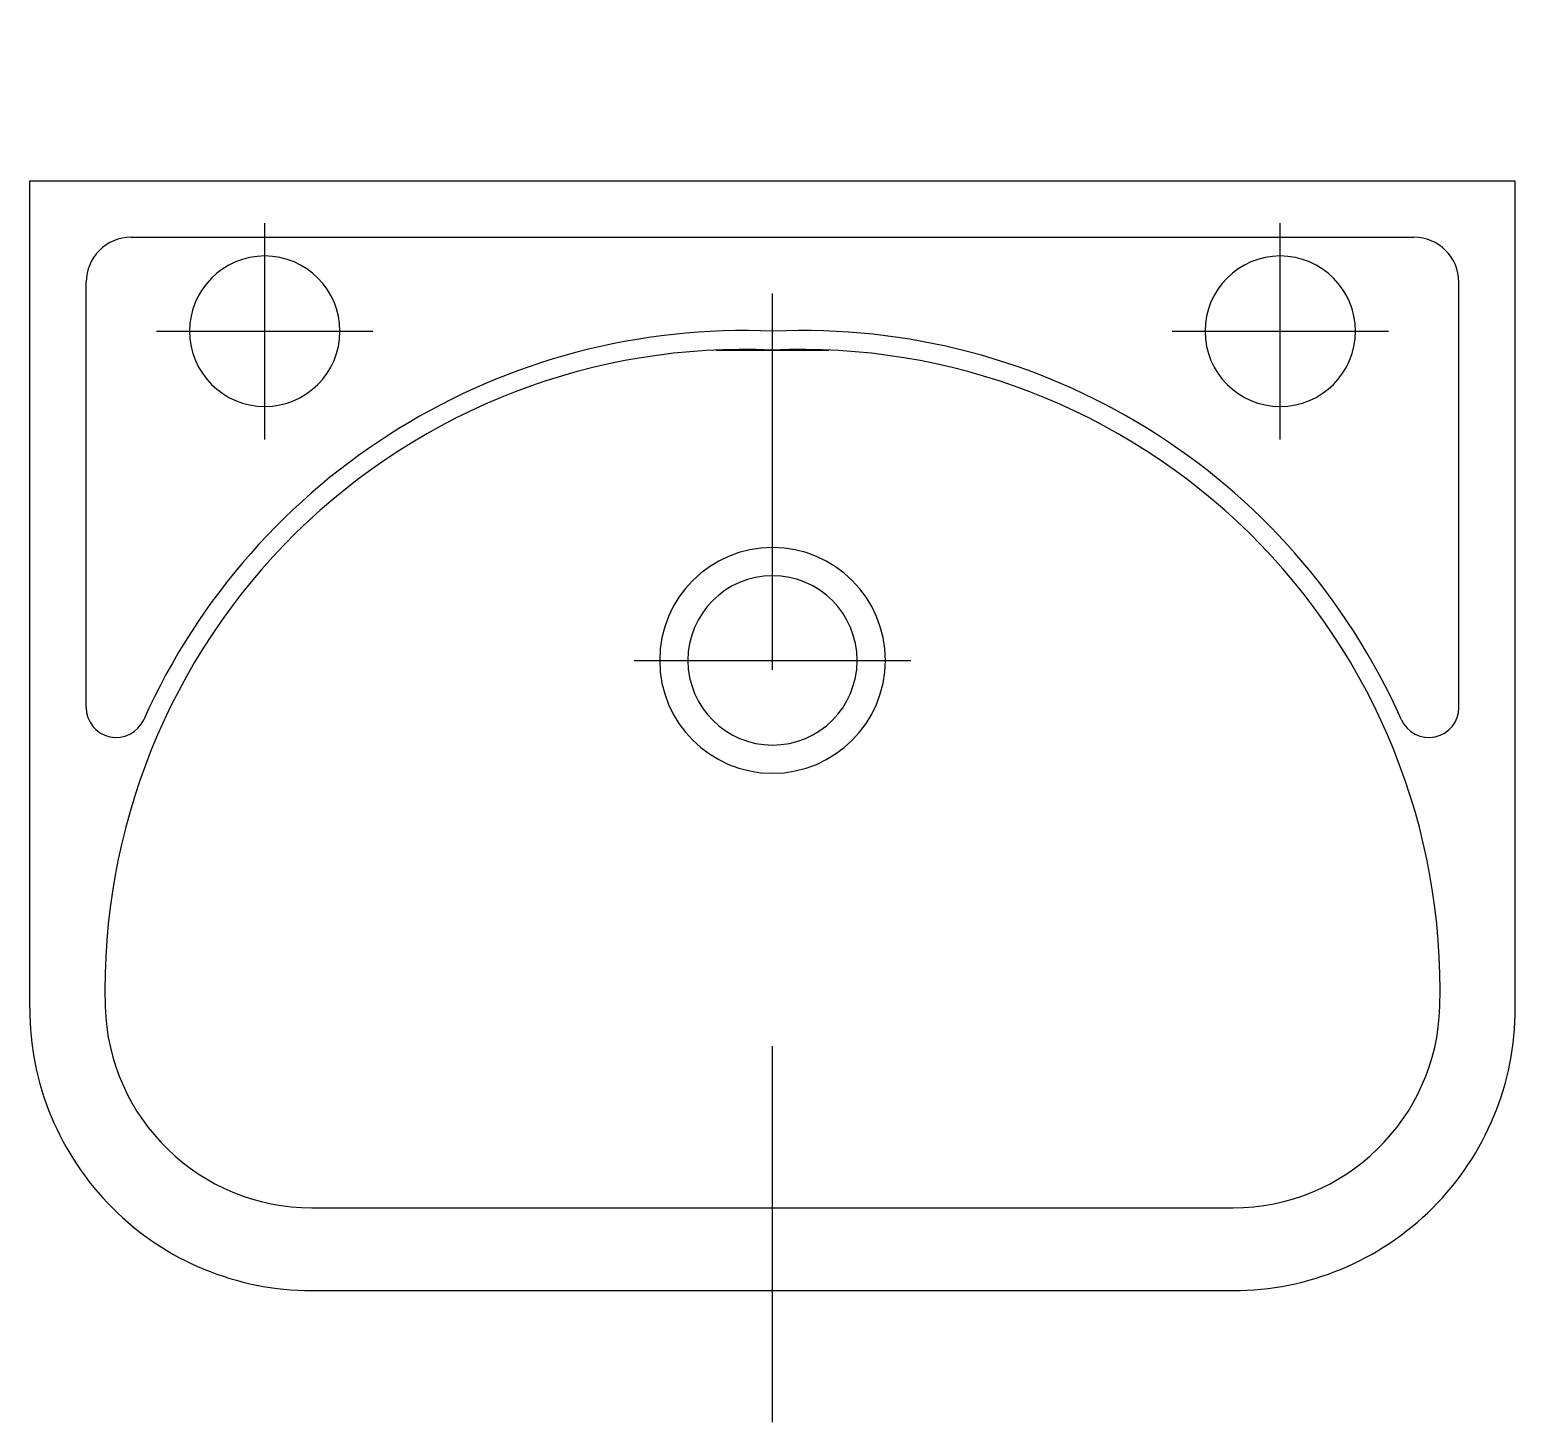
# Model space of a CAD drawing. Extents: x -1018.841 to -1018.446, y 894.804 to 895.174.
import ezdxf

# ---------------------------------------------------------------- set-up
doc = ezdxf.new("R2010")
doc.units = 0
doc.header["$LTSCALE"] = 0.2
doc.header["$MEASUREMENT"] = 0
for name, pattern in [('AXES', [0.54, 0.3, -0.08, 0.08, -0.08]), ('CACHE', [0.24, 0.12, -0.12]), ('CONTINU', [0])]:
    doc.linetypes.add(name, pattern=pattern)
doc.layers.get('0').update_dxf_attribs({"linetype": 'CONTINUOUS'})
doc.layers.add('DECA_EIXOS', color=5, linetype='AXES')

msp = doc.modelspace()

# ---------------------------------------------------------------- linework, layer by layer
at = {"linetype": 'CONTINU'}
for points in [[(-1018.84111, 895.13405), (-1018.44611, 895.13405)], [(-1018.84111, 894.91405), (-1018.84111, 895.13405)], [(-1018.44611, 894.91409), (-1018.44611, 895.13405)], [(-1018.81411, 895.11905), (-1018.47311, 895.11905)], [(-1018.82611, 894.99405), (-1018.82611, 895.10705)], [(-1018.46111, 894.99405), (-1018.46111, 895.10705)], [(-1018.65862, 895.08905), (-1018.62861, 895.08905)], [(-1018.76607, 894.86105), (-1018.52115, 894.86105)], [(-1018.76611, 894.83905), (-1018.52111, 894.83905)]]:
    msp.add_lwpolyline(points, dxfattribs=at)
for points in [[(-1018.81411, 895.11905, 0.414153), (-1018.82611, 895.10705)], [(-1018.46111, 895.10705, 0.414213), (-1018.47311, 895.11905)], [(-1018.64339, 895.09404, 0.307593), (-1018.81081, 894.99078)], [(-1018.47641, 894.99078, 0.308979), (-1018.64339, 895.09404)], [(-1018.64361, 895.08905, 0.435366), (-1018.82105, 894.91453)], [(-1018.46617, 894.91453, 0.435366), (-1018.64361, 895.08905)], [(-1018.64361, 895.03655, 1), (-1018.64361, 894.97655)], [(-1018.64361, 894.97655, 1), (-1018.64361, 895.03655)], [(-1018.64361, 895.02905, 1), (-1018.64361, 894.98405)], [(-1018.64361, 894.98405, 1), (-1018.64361, 895.02905)], [(-1018.82611, 894.99405, 0.808745), (-1018.81081, 894.99078)], [(-1018.47641, 894.99078, 0.808621), (-1018.46111, 894.99405)], [(-1018.84111, 894.91405, 0.414214), (-1018.76611, 894.83905)], [(-1018.82105, 894.91453, 0.406174), (-1018.76607, 894.86105)], [(-1018.52115, 894.86105, 0.406165), (-1018.46617, 894.91453)], [(-1018.52111, 894.83905, 0.414394), (-1018.44611, 894.91409)]]:
    msp.add_lwpolyline(points, format="xyb", dxfattribs=at)
at = {"linetype": 'CACHE'}
for points in [[(-1018.77861, 895.11405, 1), (-1018.77861, 895.07405)], [(-1018.77861, 895.07405, 1), (-1018.77861, 895.11405)], [(-1018.50861, 895.11405, 1), (-1018.50861, 895.07405)], [(-1018.50861, 895.07405, 1), (-1018.50861, 895.11405)]]:
    msp.add_lwpolyline(points, format="xyb", dxfattribs=at)
at = {"layer": 'DECA_EIXOS'}
for points in [[(-1018.64361, 894.80405), (-1018.64361, 895.17418)], [(-1018.77861, 895.0653), (-1018.77861, 895.1228)], [(-1018.50861, 895.0653), (-1018.50861, 895.1228)], [(-1018.80736, 895.09405), (-1018.74986, 895.09405)], [(-1018.53736, 895.09405), (-1018.47986, 895.09405)], [(-1018.68036, 895.00655), (-1018.60686, 895.00655)]]:
    msp.add_lwpolyline(points, dxfattribs=at)

doc.saveas('drawing.dxf')
